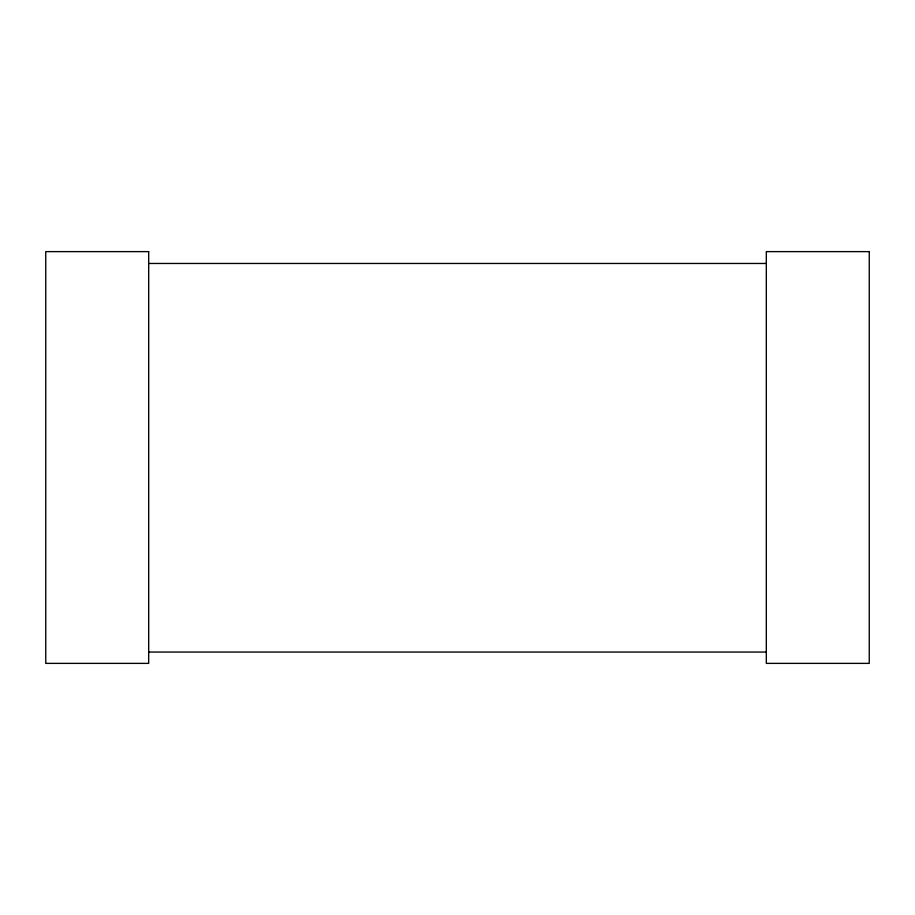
<?xml version="1.0" encoding="UTF-8"?>
<svg xmlns="http://www.w3.org/2000/svg" width="915" height="915" viewBox="0 0 915 915"><rect width="100%" height="100%" fill="white"/><g stroke="black" fill="none" stroke-linecap="round" stroke-linejoin="round"><path stroke-width="1.37" d="M148.688 263.463L766.312 263.463M148.688 652.052L766.312 652.052M148.688 251.625L45.75 251.625L45.75 663.375L148.688 663.375L148.688 251.625M869.25 251.625L766.312 251.625L766.312 663.375L869.25 663.375L869.25 251.625"/></g></svg>
